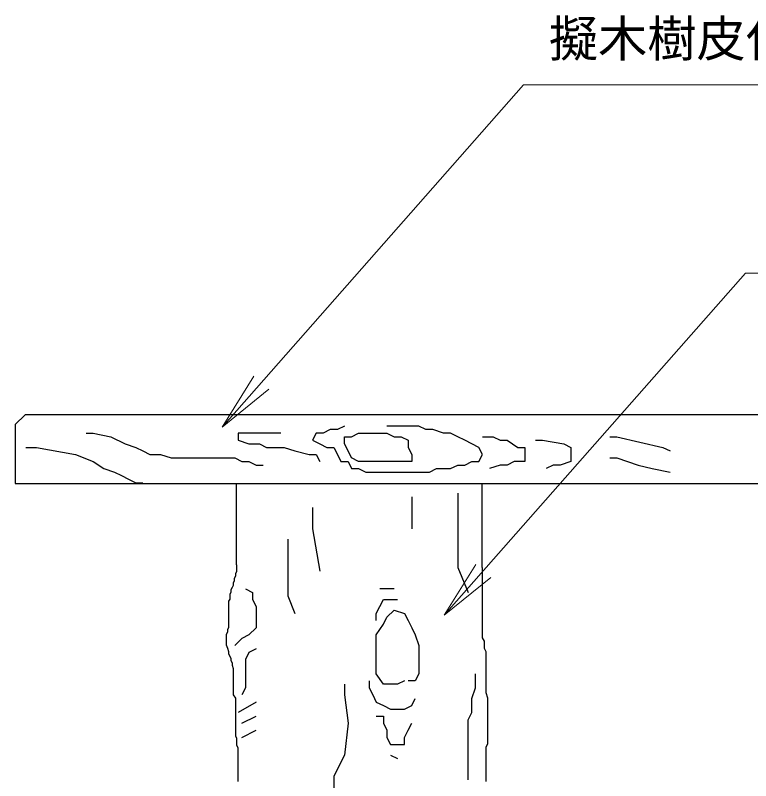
# Model space of a CAD drawing. Units: millimetres at full size, sheet at 1:20; details may follow other scales. Extents: x 0 to 8400, y 0 to 5940.
# Drawn here: x 1495 to 2243, y 2101 to 2880 of the extents above; entities that cross this region are included whole.
import ezdxf
from ezdxf.enums import TextEntityAlignment as Align

# ---------------------------------------------------------------- set-up
doc = ezdxf.new("R2010")
doc.units = ezdxf.units.MM
doc.header["$LTSCALE"] = 20
doc.layers.add('D-STR-HTXT\u3000旗上げ', color=7, linetype='Continuous', lineweight=13)
doc.layers.add('D-STR\u3000構造物外形線', color=1, linetype='Continuous', lineweight=25)
doc.styles.add('ＭＳ ゴシック', font='')
doc.styles.get('ＭＳ ゴシック').set_extended_font_data('MS Gothic')

# ---------------------------------------------------------------- blocks, each defined once
blk = doc.blocks.new('open_arrow')
at = {"color": 0, "linetype": 'Continuous', "lineweight": -2}
blk.add_lwpolyline([(7.5, 1.25), (0, 0), (7.5, -1.25)], dxfattribs=at)

msp = doc.modelspace()

# ---------------------------------------------------------------- linework, layer by layer
at = {"layer": 'D-STR-HTXT\u3000旗上げ'}
for points in [[(1705.53, 2460.99), (2011.77, 2808.93), (2019.77, 2808.93), (2470.42, 2808.93), (2245.09, 2808.93)], [(1931.21, 2269.65), (2237.45, 2617.59), (2245.45, 2617.59), (2858.35, 2617.59), (2551.9, 2617.59)]]:
    msp.add_lwpolyline(points, dxfattribs=at)
at = {"layer": 'D-STR\u3000構造物外形線'}
for p, q in [((1505.08, 2473.55), (1495.08, 2463.55)), ((2985.08, 2473.55), (1505.08, 2473.55)), ((1495.08, 2463.55), (1495.08, 2403.55)), ((1829.7, 2461.92), (1822.51, 2458.33)), ((1880.06, 2461.92), (1872.87, 2461.92)), ((1890.86, 2461.92), (1880.06, 2461.92)), ((1898.05, 2461.92), (1890.86, 2461.92)), ((1905.24, 2461.92), (1898.05, 2461.92)), ((1912.44, 2458.33), (1905.24, 2461.92)), ((1567.09, 2454.73), (1574.29, 2454.73)), ((1574.29, 2454.73), (1592.28, 2451.13)), ((1728.98, 2454.73), (1721.78, 2454.73)), ((1721.78, 2454.73), (1721.78, 2447.54)), ((1739.77, 2454.73), (1728.98, 2454.73)), ((1750.56, 2454.73), (1739.77, 2454.73)), ((1757.75, 2454.73), (1750.56, 2454.73)), ((1764.95, 2454.73), (1757.75, 2454.73)), ((1800.92, 2454.73), (1797.32, 2447.54)), ((1808.12, 2454.73), (1800.92, 2454.73)), ((1815.31, 2458.33), (1808.12, 2454.73)), ((1822.51, 2458.33), (1815.31, 2458.33)), ((1836.9, 2451.13), (1844.09, 2454.73)), ((1844.09, 2454.73), (1851.28, 2454.73)), ((1851.28, 2454.73), (1858.48, 2454.73)), ((1858.48, 2454.73), (1865.67, 2454.73)), ((1865.67, 2454.73), (1872.87, 2454.73)), ((1872.87, 2454.73), (1880.06, 2451.13)), ((1919.63, 2458.33), (1912.44, 2458.33)), ((1930.43, 2454.73), (1919.63, 2458.33)), ((1937.62, 2454.73), (1930.43, 2454.73)), ((1944.82, 2451.13), (1937.62, 2454.73)), ((1592.28, 2451.13), (1606.67, 2443.94)), ((1721.78, 2447.54), (1732.57, 2443.94)), ((1797.32, 2447.54), (1804.52, 2443.94)), ((1829.7, 2443.94), (1829.7, 2451.13)), ((1829.7, 2451.13), (1836.9, 2451.13)), ((1880.06, 2451.13), (1887.26, 2451.13)), ((1887.26, 2451.13), (1894.45, 2447.54)), ((1894.45, 2447.54), (1894.45, 2440.34)), ((1952.01, 2447.54), (1944.82, 2451.13)), ((1959.2, 2443.94), (1952.01, 2447.54)), ((1970, 2451.13), (1980.79, 2451.13)), ((1980.79, 2451.13), (1987.98, 2447.54)), ((1987.98, 2447.54), (1995.18, 2447.54)), ((1995.18, 2447.54), (2005.97, 2440.34)), ((2023.96, 2447.54), (2031.15, 2447.54)), ((2031.15, 2447.54), (2052.74, 2443.94)), ((2099.5, 2451.13), (2106.7, 2451.13)), ((2106.7, 2451.13), (2153.46, 2440.34)), ((1505.94, 2440.34), (1516.73, 2440.34)), ((1516.73, 2440.34), (1556.3, 2433.15)), ((1606.67, 2443.94), (1617.46, 2440.34)), ((1617.46, 2440.34), (1624.65, 2436.74)), ((1624.65, 2436.74), (1631.85, 2433.15)), ((1732.57, 2443.94), (1743.36, 2443.94)), ((1743.36, 2443.94), (1750.56, 2440.34)), ((1750.56, 2440.34), (1761.35, 2440.34)), ((1761.35, 2440.34), (1768.55, 2440.34)), ((1768.55, 2440.34), (1779.34, 2436.74)), ((1779.34, 2436.74), (1793.73, 2433.15)), ((1804.52, 2443.94), (1811.71, 2440.34)), ((1811.71, 2440.34), (1818.91, 2440.34)), ((1818.91, 2440.34), (1822.51, 2433.15)), ((1833.3, 2436.74), (1829.7, 2443.94)), ((1836.9, 2429.55), (1833.3, 2436.74)), ((1894.45, 2440.34), (1898.05, 2433.15)), ((1966.4, 2440.34), (1959.2, 2443.94)), ((1970, 2433.15), (1966.4, 2440.34)), ((2005.97, 2440.34), (2013.16, 2440.34)), ((2013.16, 2440.34), (2013.16, 2433.15)), ((2052.74, 2443.94), (2059.93, 2440.34)), ((2059.93, 2440.34), (2059.93, 2433.15)), ((2153.46, 2440.34), (2160.66, 2436.74)), ((1556.3, 2433.15), (1574.29, 2425.95)), ((1631.85, 2433.15), (1642.64, 2433.15)), ((1642.64, 2433.15), (1653.43, 2429.55)), ((1653.43, 2429.55), (1667.82, 2429.55)), ((1667.82, 2429.55), (1682.21, 2429.55)), ((1682.21, 2429.55), (1693, 2429.55)), ((1693, 2429.55), (1700.2, 2429.55)), ((1700.2, 2429.55), (1710.99, 2429.55)), ((1710.99, 2429.55), (1718.18, 2429.55)), ((1718.18, 2429.55), (1725.38, 2425.95)), ((1793.73, 2433.15), (1800.92, 2433.15)), ((1800.92, 2433.15), (1804.52, 2425.95)), ((1822.51, 2433.15), (1826.1, 2425.95)), ((1844.09, 2425.95), (1836.9, 2429.55)), ((1898.05, 2433.15), (1898.05, 2425.95)), ((1966.4, 2425.95), (1970, 2433.15)), ((2013.16, 2433.15), (2013.16, 2425.95)), ((2059.93, 2433.15), (2059.93, 2425.95)), ((2099.5, 2429.55), (2106.7, 2429.55)), ((2106.7, 2429.55), (2128.28, 2422.35)), ((1574.29, 2425.95), (1585.08, 2418.76)), ((1725.38, 2425.95), (1732.57, 2425.95)), ((1732.57, 2425.95), (1739.77, 2422.35)), ((1739.77, 2422.35), (1746.96, 2422.35)), ((1826.1, 2425.95), (1833.3, 2425.95)), ((1833.3, 2425.95), (1836.9, 2418.76)), ((1851.28, 2425.95), (1844.09, 2425.95)), ((1858.48, 2425.95), (1851.28, 2425.95)), ((1865.67, 2425.95), (1858.48, 2425.95)), ((1880.06, 2425.95), (1865.67, 2425.95)), ((1887.26, 2425.95), (1880.06, 2425.95)), ((1890.86, 2425.95), (1883.66, 2425.95)), ((1898.05, 2425.95), (1890.86, 2425.95)), ((1937.62, 2418.76), (1944.82, 2422.35)), ((1944.82, 2422.35), (1952.01, 2422.35)), ((1952.01, 2422.35), (1959.2, 2425.95)), ((1959.2, 2425.95), (1966.4, 2425.95)), ((1987.98, 2422.35), (1977.19, 2418.76)), ((1995.18, 2422.35), (1987.98, 2422.35)), ((2002.37, 2425.95), (1995.18, 2422.35)), ((2013.16, 2425.95), (2002.37, 2425.95)), ((2041.94, 2422.35), (2034.75, 2418.76)), ((2049.14, 2422.35), (2041.94, 2422.35)), ((2059.93, 2425.95), (2049.14, 2422.35)), ((2128.28, 2422.35), (2142.67, 2418.76)), ((1585.08, 2418.76), (1595.87, 2415.16)), ((1595.87, 2415.16), (1603.07, 2411.56)), ((1836.9, 2418.76), (1844.09, 2418.76)), ((1844.09, 2418.76), (1851.28, 2415.16)), ((1851.28, 2415.16), (1858.48, 2415.16)), ((1858.48, 2415.16), (1865.67, 2415.16)), ((1865.67, 2415.16), (1872.87, 2415.16)), ((1872.87, 2415.16), (1880.06, 2415.16)), ((1880.06, 2415.16), (1887.26, 2415.16)), ((1887.26, 2415.16), (1894.45, 2415.16)), ((1894.45, 2415.16), (1901.65, 2415.16)), ((1901.65, 2415.16), (1908.84, 2415.16)), ((1908.84, 2415.16), (1916.04, 2415.16)), ((1916.04, 2415.16), (1923.23, 2418.76)), ((1923.23, 2418.76), (1930.43, 2418.76)), ((1930.43, 2418.76), (1937.62, 2418.76)), ((2142.67, 2418.76), (2160.66, 2415.16)), ((1603.07, 2411.56), (1610.26, 2407.96)), ((1610.26, 2407.96), (1617.46, 2404.37)), ((1495.08, 2403.55), (2995.08, 2403.55)), ((1617.46, 2404.37), (1624.65, 2404.37)), ((1720.03, 2320.87), (1720.03, 2403.55)), ((1969.81, 2318.04), (1969.81, 2403.55)), ((1898.05, 2389.98), (1898.05, 2382.78)), ((1944.82, 2393.58), (1944.82, 2382.78)), ((1898.05, 2382.78), (1898.05, 2371.99)), ((1944.82, 2382.78), (1944.82, 2368.39)), ((1797.32, 2379.19), (1797.32, 2357.6)), ((1898.05, 2371.99), (1898.05, 2364.8)), ((1944.82, 2368.39), (1944.82, 2318.03)), ((1898.05, 2364.8), (1898.05, 2357.6)), ((1797.32, 2357.6), (1804.52, 2314.43)), ((1772.14, 2346.81), (1772.14, 2336.02)), ((1772.14, 2336.02), (1772.14, 2289.25)), ((1720.03, 2320.87), (1720.03, 2318.55)), ((1720.03, 2313.9), (1718.87, 2311.58)), ((1720.03, 2318.55), (1720.03, 2316.22)), ((1720.03, 2316.22), (1720.03, 2313.9)), ((1944.82, 2318.03), (1955.61, 2292.85)), ((1969.81, 2318.04), (1969.81, 2311.07)), ((1717.71, 2304.62), (1716.55, 2302.3)), ((1718.87, 2309.26), (1717.71, 2306.94)), ((1717.71, 2306.94), (1717.71, 2304.62)), ((1718.87, 2311.58), (1718.87, 2309.26)), ((1969.81, 2311.07), (1969.81, 2302.37)), ((1715.38, 2297.65), (1714.22, 2295.33)), ((1716.55, 2299.97), (1715.38, 2297.65)), ((1716.55, 2302.3), (1716.55, 2299.97)), ((1728.98, 2296.45), (1736.17, 2292.85)), ((1872.87, 2296.45), (1865.67, 2296.45)), ((1880.06, 2296.45), (1872.87, 2296.45)), ((1969.81, 2302.37), (1969.81, 2295.4)), ((1714.22, 2293.01), (1713.06, 2290.69)), ((1713.06, 2290.69), (1713.06, 2288.37)), ((1714.22, 2295.33), (1714.22, 2293.01)), ((1736.17, 2292.85), (1736.17, 2285.66)), ((1772.14, 2289.25), (1779.34, 2271.27)), ((1969.81, 2295.4), (1969.81, 2290.18)), ((1969.81, 2290.18), (1969.81, 2286.7)), ((1713.06, 2286.05), (1711.9, 2283.72)), ((1711.9, 2283.72), (1711.9, 2281.4)), ((1711.9, 2281.4), (1711.9, 2279.08)), ((1713.06, 2288.37), (1713.06, 2286.05)), ((1736.17, 2285.66), (1739.77, 2278.46)), ((1865.67, 2278.46), (1869.27, 2285.66)), ((1869.27, 2285.66), (1876.47, 2285.66)), ((1876.47, 2285.66), (1883.66, 2285.66)), ((1969.81, 2286.7), (1969.81, 2283.21)), ((1969.81, 2283.21), (1969.81, 2277.99)), ((1711.9, 2279.08), (1711.9, 2276.76)), ((1711.9, 2276.76), (1711.9, 2274.44)), ((1711.9, 2274.44), (1711.9, 2272.12)), ((1739.77, 2278.46), (1739.77, 2271.27)), ((1862.08, 2271.27), (1865.67, 2278.46)), ((1872.87, 2267.67), (1880.06, 2274.86)), ((1880.06, 2274.86), (1890.86, 2271.27)), ((1969.81, 2277.99), (1969.81, 2272.77)), ((1711.9, 2272.12), (1711.9, 2269.8)), ((1711.9, 2269.8), (1711.9, 2267.47)), ((1711.9, 2267.47), (1711.9, 2265.15)), ((1739.77, 2271.27), (1739.77, 2264.07)), ((1862.08, 2264.07), (1862.08, 2271.27)), ((1869.27, 2260.47), (1872.87, 2267.67)), ((1890.86, 2271.27), (1894.45, 2264.07)), ((1969.81, 2272.77), (1969.81, 2269.29)), ((1969.81, 2269.29), (1969.81, 2265.8)), ((1969.81, 2265.8), (1969.81, 2262.32)), ((1711.9, 2265.15), (1711.9, 2262.83)), ((1711.9, 2262.83), (1711.9, 2259.35)), ((1711.9, 2259.35), (1711.9, 2257.03)), ((1739.77, 2264.07), (1739.77, 2256.88)), ((1862.08, 2249.68), (1869.27, 2260.47)), ((1894.45, 2264.07), (1898.05, 2256.88)), ((1969.81, 2262.32), (1969.81, 2257.1)), ((1710.74, 2252.39), (1709.58, 2250.06)), ((1709.58, 2250.06), (1709.58, 2247.74)), ((1711.9, 2257.03), (1710.74, 2254.71)), ((1710.74, 2254.71), (1710.74, 2252.39)), ((1739.77, 2256.88), (1732.57, 2249.68)), ((1898.05, 2256.88), (1901.65, 2249.68)), ((1969.81, 2257.1), (1969.81, 2253.62)), ((1969.81, 2253.62), (1969.81, 2250.13)), ((1969.81, 2250.13), (1969.81, 2246.65)), ((1709.58, 2247.74), (1709.58, 2244.26)), ((1709.58, 2244.26), (1709.58, 2241.94)), ((1709.58, 2241.94), (1709.58, 2239.62)), ((1725.38, 2246.08), (1718.18, 2238.89)), ((1732.57, 2249.68), (1725.38, 2246.08)), ((1862.08, 2238.89), (1862.08, 2249.68)), ((1901.65, 2249.68), (1905.24, 2238.89)), ((1969.81, 2246.65), (1971.55, 2243.17)), ((1971.55, 2243.17), (1971.55, 2239.69)), ((1709.58, 2239.62), (1710.74, 2236.14)), ((1710.74, 2236.14), (1711.9, 2232.65)), ((1739.77, 2235.29), (1732.57, 2231.7)), ((1862.08, 2231.7), (1862.08, 2238.89)), ((1905.24, 2238.89), (1905.24, 2231.7)), ((1971.55, 2239.69), (1971.55, 2236.21)), ((1971.55, 2236.21), (1973.29, 2232.72)), ((1711.9, 2232.65), (1711.9, 2230.33)), ((1711.9, 2230.33), (1713.06, 2228.01)), ((1713.06, 2228.01), (1714.22, 2225.69)), ((1732.57, 2231.7), (1728.98, 2224.5)), ((1862.08, 2220.9), (1862.08, 2231.7)), ((1905.24, 2231.7), (1905.24, 2224.5)), ((1973.29, 2232.72), (1973.29, 2229.24)), ((1973.29, 2229.24), (1973.29, 2225.76)), ((1714.22, 2225.69), (1714.22, 2223.37)), ((1714.22, 2223.37), (1715.38, 2221.05)), ((1715.38, 2221.05), (1715.38, 2218.73)), ((1715.38, 2218.73), (1716.55, 2215.24)), ((1728.98, 2224.5), (1728.98, 2217.31)), ((1862.08, 2210.11), (1862.08, 2220.9)), ((1905.24, 2224.5), (1905.24, 2217.31)), ((1973.29, 2225.76), (1973.29, 2222.28)), ((1973.29, 2222.28), (1973.29, 2218.8)), ((1973.29, 2218.8), (1973.29, 2213.57)), ((1716.55, 2215.24), (1716.55, 2212.92)), ((1716.55, 2212.92), (1716.55, 2210.6)), ((1728.98, 2217.31), (1728.98, 2210.11)), ((1905.24, 2217.31), (1905.24, 2210.11)), ((1973.29, 2213.57), (1973.29, 2210.09)), ((1716.55, 2210.6), (1716.55, 2208.28)), ((1716.55, 2208.28), (1716.55, 2205.96)), ((1716.55, 2205.96), (1716.55, 2203.64)), ((1716.55, 2203.64), (1716.55, 2201.31)), ((1728.98, 2210.11), (1728.98, 2202.92)), ((1869.27, 2199.32), (1862.08, 2210.11)), ((1905.24, 2210.11), (1901.65, 2202.92)), ((1962.8, 2202.92), (1962.8, 2210.11)), ((1973.29, 2210.09), (1973.29, 2206.61)), ((1973.29, 2206.61), (1973.29, 2203.13)), ((1973.29, 2203.13), (1973.29, 2196.16)), ((1716.55, 2201.31), (1716.55, 2197.83)), ((1716.55, 2197.83), (1716.55, 2195.51)), ((1716.55, 2195.51), (1716.55, 2190.87)), ((1728.98, 2195.72), (1725.38, 2188.53)), ((1728.98, 2202.92), (1728.98, 2195.72)), ((1829.7, 2199.32), (1829.7, 2188.53)), ((1854.88, 2202.92), (1854.88, 2195.72)), ((1854.88, 2195.72), (1858.48, 2188.53)), ((1876.47, 2199.32), (1869.27, 2199.32)), ((1883.66, 2199.32), (1876.47, 2199.32)), ((1890.86, 2202.92), (1883.66, 2199.32)), ((1901.65, 2202.92), (1894.45, 2202.92)), ((1959.2, 2184.93), (1962.8, 2195.72)), ((1962.8, 2195.72), (1962.8, 2202.92)), ((1973.29, 2196.16), (1973.29, 2190.94)), ((1716.55, 2190.87), (1716.55, 2188.55)), ((1716.55, 2188.55), (1718.87, 2185.06)), ((1829.7, 2188.53), (1833.3, 2159.75)), ((1858.48, 2188.53), (1862.08, 2181.33)), ((1973.29, 2190.94), (1975.03, 2185.72)), ((1718.87, 2185.06), (1718.87, 2182.74)), ((1718.87, 2182.74), (1718.87, 2180.42)), ((1718.87, 2180.42), (1718.87, 2178.1)), ((1739.77, 2181.33), (1721.78, 2170.54)), ((1862.08, 2181.33), (1869.27, 2177.73)), ((1898.05, 2177.73), (1901.65, 2184.93)), ((1959.2, 2177.73), (1959.2, 2184.93)), ((1975.03, 2185.72), (1975.03, 2180.49)), ((1975.03, 2180.49), (1975.03, 2175.27)), ((1718.87, 2178.1), (1718.87, 2175.78)), ((1718.87, 2175.78), (1718.87, 2172.3)), ((1718.87, 2172.3), (1718.87, 2169.98)), ((1869.27, 2177.73), (1876.47, 2174.14)), ((1876.47, 2174.14), (1883.66, 2174.14)), ((1883.66, 2174.14), (1890.86, 2174.14)), ((1890.86, 2174.14), (1898.05, 2177.73)), ((1959.2, 2170.54), (1959.2, 2177.73)), ((1975.03, 2175.27), (1975.03, 2171.79)), ((1718.87, 2169.98), (1718.87, 2167.65)), ((1718.87, 2167.65), (1718.87, 2161.85)), ((1725.38, 2159.75), (1739.77, 2166.94)), ((1862.08, 2166.94), (1869.27, 2166.94)), ((1869.27, 2166.94), (1869.27, 2159.75)), ((1955.61, 2163.35), (1959.2, 2170.54)), ((1975.03, 2171.79), (1975.03, 2168.31)), ((1975.03, 2168.31), (1975.03, 2163.08)), ((1718.87, 2161.85), (1718.87, 2157.21)), ((1718.87, 2157.21), (1718.87, 2154.89)), ((1833.3, 2159.75), (1829.7, 2127.37)), ((1869.27, 2159.75), (1872.87, 2152.55)), ((1894.45, 2152.55), (1898.05, 2159.75)), ((1955.61, 2152.55), (1955.61, 2163.35)), ((1975.03, 2163.08), (1975.03, 2159.6)), ((1975.03, 2159.6), (1975.03, 2156.12)), ((1718.87, 2154.89), (1718.87, 2151.4)), ((1718.87, 2151.4), (1718.87, 2149.08)), ((1718.87, 2149.08), (1718.87, 2146.76)), ((1725.38, 2145.36), (1739.77, 2152.55)), ((1872.87, 2152.55), (1872.87, 2145.36)), ((1890.86, 2145.36), (1894.45, 2152.55)), ((1955.61, 2141.76), (1955.61, 2152.55)), ((1975.03, 2156.12), (1975.03, 2152.64)), ((1975.03, 2152.64), (1975.03, 2147.41)), ((1718.87, 2146.76), (1720.03, 2144.44)), ((1720.03, 2144.44), (1720.03, 2142.12)), ((1720.03, 2142.12), (1720.03, 2139.8)), ((1872.87, 2145.36), (1876.47, 2138.16)), ((1890.86, 2138.16), (1890.86, 2145.36)), ((1955.61, 2127.37), (1955.61, 2141.76)), ((1975.03, 2147.41), (1975.03, 2143.93)), ((1975.03, 2143.93), (1975.03, 2138.71)), ((1720.03, 2139.8), (1720.03, 2137.48)), ((1720.03, 2137.48), (1721.19, 2135.15)), ((1721.19, 2135.15), (1721.19, 2132.83)), ((1876.47, 2138.16), (1883.66, 2138.16)), ((1883.66, 2138.16), (1890.86, 2138.16)), ((1975.03, 2138.71), (1973.29, 2135.22)), ((1973.29, 2135.22), (1973.29, 2131.74)), ((1721.19, 2132.83), (1721.19, 2130.51)), ((1721.19, 2130.51), (1721.19, 2128.19)), ((1721.19, 2128.19), (1721.19, 2125.87)), ((1721.19, 2125.87), (1721.19, 2123.55)), ((1829.7, 2127.37), (1818.91, 2105.79)), ((1876.47, 2127.37), (1883.66, 2123.77)), ((1955.61, 2109.39), (1955.61, 2127.37)), ((1973.29, 2131.74), (1973.29, 2128.26)), ((1973.29, 2128.26), (1973.29, 2123.04)), ((1721.19, 2123.55), (1721.19, 2121.23)), ((1721.19, 2121.23), (1721.19, 2118.9)), ((1721.19, 2118.9), (1721.19, 2116.58)), ((1973.29, 2123.04), (1973.29, 2119.56)), ((1973.29, 2119.56), (1973.29, 2116.07)), ((1721.19, 2116.58), (1721.19, 2114.26)), ((1721.19, 2114.26), (1721.19, 2111.94)), ((1721.19, 2111.94), (1721.19, 2109.62)), ((1721.19, 2109.62), (1721.19, 2107.3)), ((1973.29, 2116.07), (1973.29, 2112.59)), ((1973.29, 2112.59), (1973.29, 2109.11)), ((1721.19, 2107.3), (1721.19, 2104.98)), ((1721.19, 2104.98), (1721.19, 2102.65)), ((1721.19, 2102.65), (1721.19, 2100.33)), ((1818.91, 2105.79), (1818.91, 2087.8)), ((1955.61, 2102.19), (1955.61, 2109.39)), ((1973.29, 2109.11), (1973.29, 2105.63)), ((1973.29, 2105.63), (1973.29, 2100.4))]:
    msp.add_line(p, q, dxfattribs=at)

# ---------------------------------------------------------------- block references
at = {"layer": 'D-STR-HTXT\u3000旗上げ', "xscale": 8, "yscale": 8, "rotation": 48.6}
for p in [(1705.53, 2460.99), (1931.21, 2269.65)]:
    msp.add_blockref('open_arrow', p, dxfattribs=at)

# ---------------------------------------------------------------- texts
at = {"layer": 'D-STR-HTXT\u3000旗上げ', "style": 'ＭＳ ゴシック'}
msp.add_text('擬木樹皮仕上げ', height=36.66, dxfattribs=at).set_placement((2037.52, 2826.69), align=Align.BOTTOM_LEFT)

doc.saveas('drawing.dxf')
